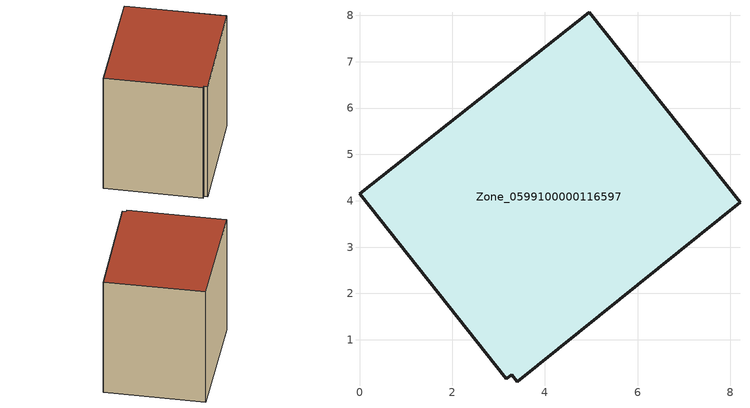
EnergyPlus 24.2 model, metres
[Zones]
Zone_0599100000116597
 floor ground (C_G): 3.4,0.09 3.29,0.25 3.16,0.16 0,4.15 4.96,8.07 8.21,3.97 z0
 wall outside (C_F): 4.96,8.07 0,4.15 3.16,0.16 3.29,0.25 3.4,0.09 8.21,3.97 4.96,8.07 z0:6.83
 roof outside (C_R): 3.29,0.25 3.4,0.09 8.21,3.97 4.96,8.07 0,4.15 3.16,0.16 z6.83
[BUILDING]
Pand.0599100000116597: North Axis=0; Terrain=City; Loads Convergence Tolerance Value=0.04; Temperature Convergence Tolerance Value=0.4; Solar Distribution=FullExterior; Maximum Number of Warmup Days=25; Minimum Number of Warmup Days=1
[Site:Location]
Rotterdam.The.Hague.AP_ZH_NLD Design_Conditions: Latitude=51.96; Longitude=4.45; Time Zone=1; Elevation=-4.5
[SITE:GROUNDTEMPERATURE:BUILDINGSURFACE]
18, 18, 18, 18, 18, 18, 18, 18, 18, 18, 18, 18
[MATERIAL] Thermal Absorptance=0.9; Solar Absorptance=0.7; Visible Absorptance=0.7
Name | Roughness | Thickness | Conductivity | Density | Specific Heat
G.TC.1946 | MediumSmooth | 0.15 | 1 | 540 | 1210
F.TC.1946 | Rough | 0.3 | 0.857143 | 1920 | 840
R.TC.1946 | MediumRough | 0.2 | 0.909091 | 1500 | 1000
[CONSTRUCTION]
C_G: G.TC.1946
C_F: F.TC.1946
C_R: R.TC.1946
[ZONE]
Zone_0599100000116597: Type=1; Multiplier=1; Ceiling Height=Autocalculate; Volume=Autocalculate; Floor Area=autocalculate; Part of Total Floor Area=Yes
[ZONEINFILTRATION:DESIGNFLOWRATE]
Infil_Zone_0599100000116597: Zone or ZoneList or Space or SpaceList=Zone_0599100000116597; Schedule=AlwaysOn; Design Flow Rate Calculation Method=Flow/Area; Flow Rate per Floor Area=0.003; Constant Term Coefficient=1; Temperature Term Coefficient=0; Velocity Term Coefficient=0; Velocity Squared Term Coefficient=0
[HVACTEMPLATE:ZONE:IDEALLOADSAIRSYSTEM]
Zone_0599100000116597: Maximum Heating Supply Air Temperature=50; Minimum Cooling Supply Air Temperature=13; Maximum Heating Supply Air Humidity Ratio=0.0156; Minimum Cooling Supply Air Humidity Ratio=0.0077; Heating Limit=NoLimit; Cooling Limit=NoLimit; Dehumidification Control Type=ConstantSensibleHeatRatio; Cooling Sensible Heat Ratio=0.7; Dehumidification Setpoint=60; Humidification Control Type=None; Humidification Setpoint=30; Outdoor Air Method=None; Outdoor Air Flow Rate per Person=0.00944; Outdoor Air Flow Rate per Zone Floor Area=0; Outdoor Air Flow Rate per Zone=0; Demand Controlled Ventilation Type=None; Outdoor Air Economizer Type=NoEconomizer; Heat Recovery Type=None; Sensible Heat Recovery Effectiveness=0.7; Latent Heat Recovery Effectiveness=0.65
[ZONECONTROL:THERMOSTAT]
ThermostatControl_Zone_0599100000116597: Zone or ZoneList=Zone_0599100000116597; Control Type Schedule=DualSetpointControlType; Control 1=Thermostat_Zone_0599100000116597; Temperature Difference Between Cutout And Setpoint=0
[THERMOSTATSETPOINT:DUALSETPOINT]
Thermostat_Zone_0599100000116597: Heating Setpoint Temperature Schedule=HeatingSetpoint_Zone_0599100000116597; Cooling Setpoint Temperature Schedule=CoolingSetpoint_Zone_0599100000116597
[SCHEDULE:COMPACT]
HeatingSetpoint_Zone_0599100000116597: Through: 12/31, For: AllDays, Until: 24:00, 21
CoolingSetpoint_Zone_0599100000116597: Through: 12/31, For: AllDays, Until: 24:00, 24
DualSetpointControlType: Through: 12/31, For: AllDays, Until: 24:00, 4
AlwaysOn: Through: 12/31, For: AllDays, Until: 24:00, 1
